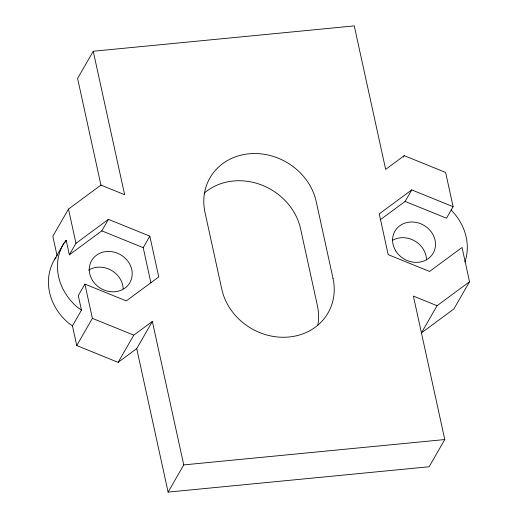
<?xml version="1.0" encoding="UTF-8"?>
<svg xmlns="http://www.w3.org/2000/svg" width="518" height="518" viewBox="0 0 518 518"><rect width="100%" height="100%" fill="white"/><g stroke="black" fill="none" stroke-linecap="round" stroke-linejoin="round"><path stroke-width="0.78" d="M380.218 219.787L405.115 201.411L446.497 218.207L453.114 206.701L445.622 172.449L404.234 155.646L385.651 169.367L354.26 25.9L93.24 51.243L77.596 78.445L101.055 185.651M93.24 51.243L124.631 194.71L100.945 185.094L68.48 209.071L52.836 236.266L57.148 255.963M72.442 325.854L68.784 323.258A54.772 48.491 29.9 0 1 54.753 259.149L63.779 243.454L66.168 240.274L69.354 254.83L101.819 230.86L108.437 219.354L149.825 236.15L158.748 276.929L126.282 300.9L84.894 284.097L78.276 295.603L81.462 310.165L72.442 325.854L76.748 345.551L118.136 362.354L136.72 348.633L152.357 321.432L183.748 464.899L168.11 492.1L429.131 466.757L444.774 439.555L413.383 296.089L437.069 305.704L469.535 281.734L462.037 247.474L429.571 271.451L388.183 254.649L379.267 213.876L411.732 189.899L453.114 206.701M64.601 243L66.168 240.274M69.354 254.83L75.971 243.324L108.437 219.354M76.748 345.551L92.392 318.35L84.894 284.097M150.926 282.945L143.208 247.662L149.825 236.15M118.136 362.354L133.773 335.152L152.357 321.432M403.431 157.045L404.234 155.646M405.115 201.411L411.732 189.899M437.069 305.704L421.425 332.906L453.891 308.929L469.535 281.734M54.753 259.149L56.19 257.239M183.748 464.899L444.774 439.555M101.819 230.86L143.208 247.662M92.392 318.35L133.773 335.152M81.462 310.165L77.81 307.569A54.772 48.491 29.9 0 1 63.779 243.454M136.72 348.633L168.11 492.1M68.48 209.071L75.971 243.324M392.45 240.352A22.067 19.535 29.9 0 1 414.484 240.786A22.067 19.535 29.9 0 1 426.463 259.356M451.055 209.984A54.772 48.491 29.9 0 1 464.911 262.004M88.559 270.163A22.067 19.535 29.9 0 1 110.852 270.053A22.067 19.535 29.9 0 1 123.174 288.804M204.098 193.214A58.411 51.716 29.9 0 1 260.716 184.667A58.411 51.716 29.9 0 1 300.576 228.788L317.385 305.607A58.411 51.716 29.9 0 1 317.754 325.621M333.029 278.412L316.22 201.586A58.411 51.716 29.9 0 0 248.964 153.807A58.411 51.716 29.9 0 0 204.986 212.393L221.795 289.212A58.411 51.716 29.9 0 0 289.044 336.998A58.411 51.716 29.9 0 0 333.029 278.412M395.797 250.971A22.067 19.535 29.9 0 0 432.957 253.535A22.067 19.535 29.9 0 0 413.351 222.041A22.067 19.535 29.9 0 0 395.797 250.971M92.502 280.419A22.067 19.535 29.9 0 0 129.662 282.983A22.067 19.535 29.9 0 0 110.062 251.489A22.067 19.535 29.9 0 0 92.502 280.419"/></g></svg>
